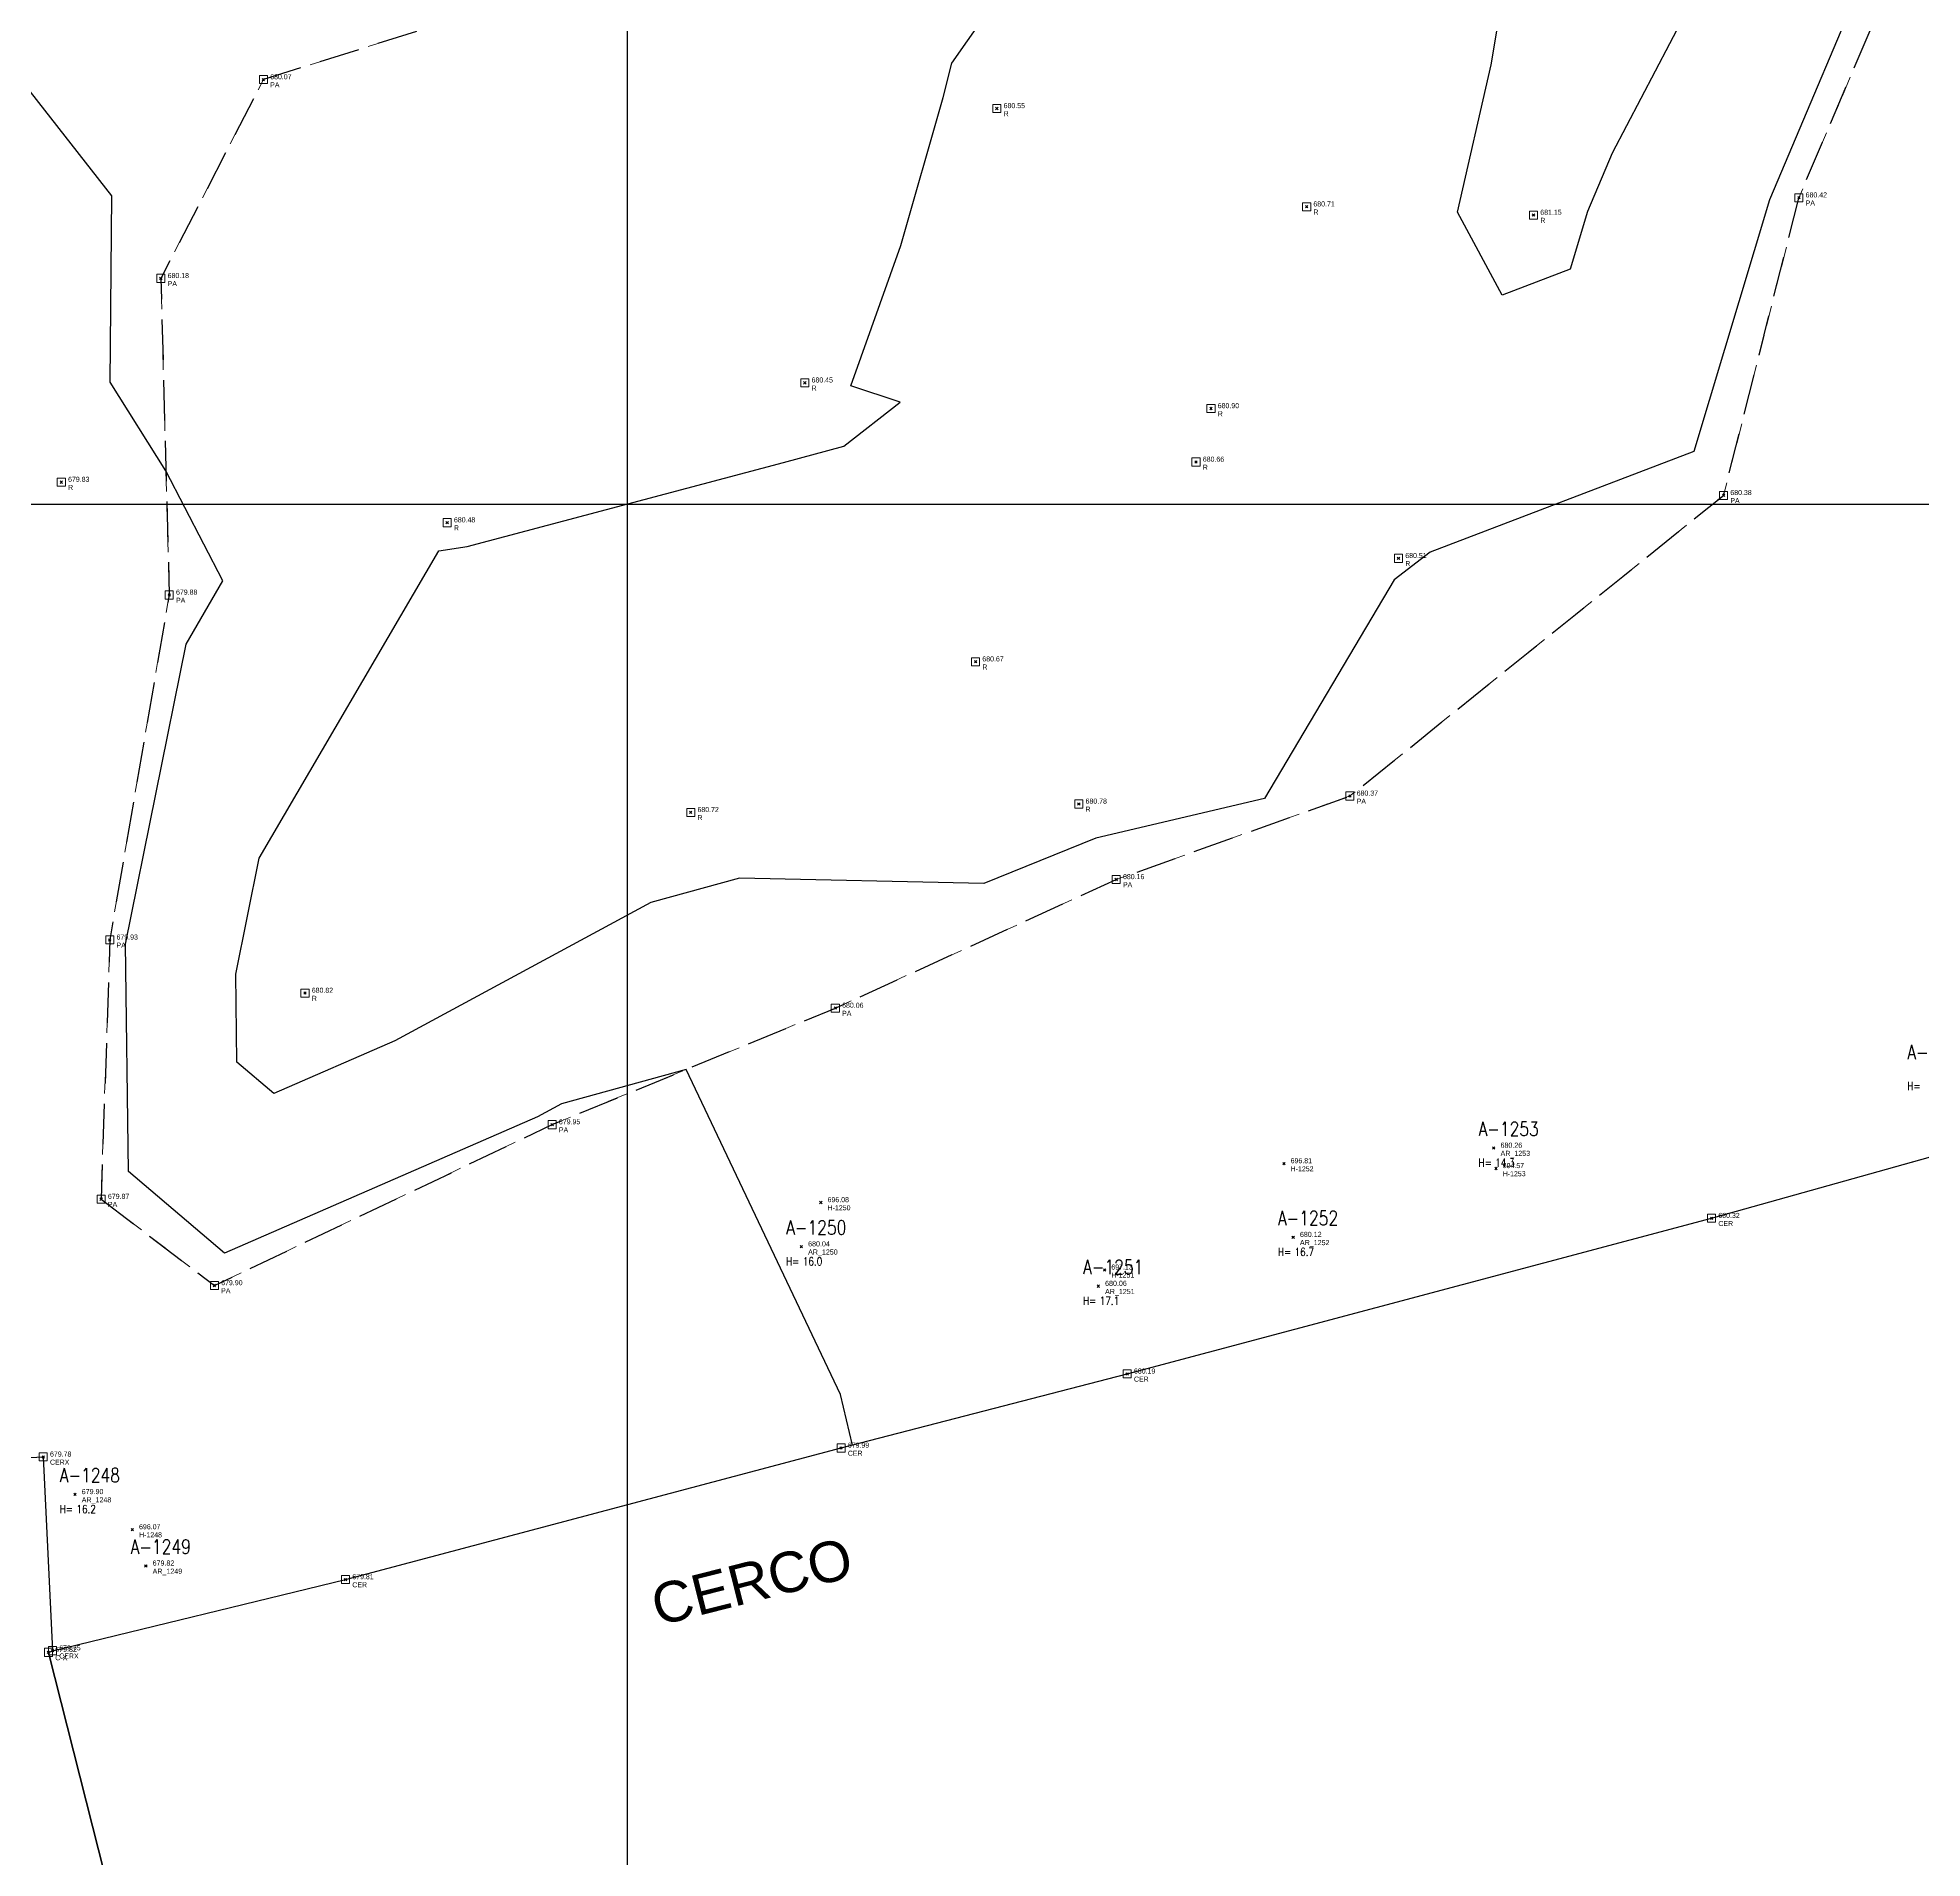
# Model space of a CAD drawing. Extents: x 350769 to 354978, y 6304672 to 6307963.
# Drawn here: x 352585.43 to 352631.98, y 6305766.56 to 6305811.52 of the extents above; entities that cross this region are included whole.
import ezdxf

# ---------------------------------------------------------------- set-up
doc = ezdxf.new("R2010")
doc.units = 0
doc.header["$PDMODE"] = 35
doc.header["$PDSIZE"] = 0.03
for name, pattern in [('4.0 - LO RECABARREN - DESNIVEL NUEVO$0$HIDDEN', [0.375, 0.25, -0.125]), ('CONTINUOS', [0]), ('DASHED', [19.05, 12.7, -6.35]), ('HIDDENX2', [0.75, 0.5, -0.25])]:
    doc.linetypes.add(name, pattern=pattern)
doc.layers.get('0').update_dxf_attribs({"linetype": 'CONTINUOUS'})
doc.layers.get('Defpoints').update_dxf_attribs({"linetype": 'CONTINUOUS'})
for name, color, linetype in [('02_Geo ext_Acotamiento', 7, 'CONTINUOUS'), ('02_Geo ext_Geometria', 2, 'CONTINUOUS'), ('1-ACOPIO', 252, 'HIDDENX2'), ('1-ARBOL H1', 7, 'CONTINUOUS'), ('1-ARBOL H2', 1, 'CONTINUOUS'), ('1-ARBOL H3', 241, 'CONTINUOUS'), ('1-ARBOL NOMBRE', 3, 'CONTINUOUS'), ('1-ARBOL PTO', 7, 'CONTINUOUS'), ('1-CERCO', 252, 'CERCO_LINE'), ('1-coordenadas', 8, 'CONTINUOUS'), ('1-TEXTOS', 7, 'CONTINUOUS'), ('C-TINN', 5, 'CONTINUOUS'), ('C-TOPO - BORDE - 2', 7, 'CONTINUOUS'), ('C-TOPO-MAJR', 9, 'CONTINUOUS'), ('C-TOPO-MINR', 8, 'CONTINUOUS'), ('V-NODE DIC 2005', 4, 'CONTINUOUS'), ('V-NODE-TEXT DIC 2005', 2, 'CONTINUOUS'), ('V-NODE-TEXT DIC 2012', 31, 'CONTINUOUS')]:
    doc.layers.add(name, color=color, linetype=linetype)
doc.layers.add('0_ASD_TOPOGRAFIA_ELEMENTOS', color=9, linetype='CONTINUOS', lineweight=5, true_color=0xbdbdbd)
doc.styles.add('A', font='arial.ttf', dxfattribs={"height": 2})
doc.styles.add('ROMANS', font='romans.shx', dxfattribs={"width": 0.65})
doc.linetypes.add('CERCO_LINE', pattern='A,0.5,-0.2,[" X ",STANDARD,S=0.1,R=0,X=-0.1,Y=-0.05],-0.25', length=0.95)
doc.dimstyles.new('Principal', dxfattribs={"dimscale": 0, "dimtxt": 2, "dimasz": 2, "dimexe": 1, "dimexo": 1, "dimtad": 1, "dimrnd": 0.05, "dimzin": 1, "dimtxsty": 'ROMANS', "dimcen": 2.5, "dimclrt": 2, "dimaunit": 2, "dimadec": 0, "dimazin": 0, "dimtfac": 1, "dimtmove": 0, "dimatfit": 3, "dimfxl": 1, "dimfxlon": 1, "dimarcsym": 0})

# ---------------------------------------------------------------- blocks, each defined once
blk = doc.blocks.new('COORDENADAS')
at = {"layer": '1-coordenadas'}
for p, q in [((420, -900.625), (420, -0.625)), ((20, -400.625), (1420, -400.625))]:
    blk.add_line(p, q, dxfattribs=at)
blk = doc.blocks.new('*D990')
at = {"layer": '02_Geo ext_Geometria', "color": 0, "lineweight": -2, "transparency": 16777216}
blk.add_line((352576.022, 6306008.91), (352574.44, 6306014.447), dxfattribs=at)
at = {"layer": '02_Geo ext_Geometria', "color": 0, "transparency": 16777216}
blk.add_solid([(352574.6, 6306014.493), (352574.28, 6306014.401), (352574.165, 6306015.409)], dxfattribs=at)
at = {"layer": 'Defpoints', "color": 0, "transparency": 16777216}
for p in [(352574.165, 6306015.409), (352689.665, 6305611.165)]:
    blk.add_point(p, dxfattribs=at)
at = {"layer": '02_Geo ext_Geometria', "color": 2, "transparency": 16777216, "insert": (352576.282, 6306011.306), "char_height": 1, "attachment_point": 5, "rotation": 285.9455, "style": 'ROMANS'}
blk.add_mtext('R420,40', dxfattribs=at)
blk = doc.blocks.new('*D1163')
at = {"layer": '02_Geo ext_Acotamiento', "color": 0, "lineweight": -2, "transparency": 16777216}
blk.add_line((352570.503, 6306007.292), (352568.844, 6306012.806), dxfattribs=at)
at = {"layer": '02_Geo ext_Acotamiento', "color": 0, "transparency": 16777216}
blk.add_solid([(352569.004, 6306012.854), (352568.685, 6306012.758), (352568.556, 6306013.764)], dxfattribs=at)
at = {"layer": 'Defpoints', "color": 0, "transparency": 16777216}
for p in [(352568.556, 6306013.764), (352689.665, 6305611.165)]:
    blk.add_point(p, dxfattribs=at)
at = {"layer": '02_Geo ext_Acotamiento', "color": 2, "transparency": 16777216, "insert": (352570.729, 6306009.69), "char_height": 1, "attachment_point": 5, "rotation": 286.7422, "style": 'ROMANS'}
blk.add_mtext('R420,40', dxfattribs=at)
blk = doc.blocks.new('*D1236')
at = {"layer": '02_Geo ext_Acotamiento', "color": 0, "lineweight": -2, "transparency": 16777216}
blk.add_line((352474.045, 6305972.496), (352473.119, 6305978.179), dxfattribs=at)
at = {"layer": '02_Geo ext_Acotamiento', "color": 0, "transparency": 16777216}
blk.add_solid([(352473.283, 6305978.206), (352472.954, 6305978.153), (352472.958, 6305979.166)], dxfattribs=at)
at = {"layer": 'Defpoints', "color": 0, "transparency": 16777216}
for p in [(352472.958, 6305979.166), (352596.042, 6305224.025)]:
    blk.add_point(p, dxfattribs=at)
at = {"layer": '02_Geo ext_Acotamiento', "color": 2, "transparency": 16777216, "insert": (352474.582, 6305974.845), "char_height": 1, "attachment_point": 5, "rotation": 279.2575, "style": 'ROMANS'}
blk.add_mtext('R765,10', dxfattribs=at)
blk = doc.blocks.new('*D1284')
at = {"layer": '02_Geo ext_Acotamiento', "color": 0, "lineweight": -2, "transparency": 16777216}
blk.add_line((352572.304, 6306010.521), (352570.703, 6306016.052), dxfattribs=at)
at = {"layer": '02_Geo ext_Acotamiento', "color": 0, "transparency": 16777216}
blk.add_solid([(352570.863, 6306016.098), (352570.543, 6306016.005), (352570.425, 6306017.012)], dxfattribs=at)
at = {"layer": 'Defpoints', "color": 0, "transparency": 16777216}
for p in [(352570.425, 6306017.012), (352668.732, 6305677.436)]:
    blk.add_point(p, dxfattribs=at)
at = {"layer": '02_Geo ext_Acotamiento', "color": 2, "transparency": 16777216, "insert": (352572.556, 6306012.917), "char_height": 1, "attachment_point": 5, "rotation": 286.1456, "style": 'ROMANS'}
blk.add_mtext('R353,50', dxfattribs=at)
blk = doc.blocks.new('*D1285')
at = {"layer": '02_Geo ext_Acotamiento', "color": 0, "lineweight": -2, "transparency": 16777216}
blk.add_line((352571.708, 6306017.61), (352570.121, 6306023.145), dxfattribs=at)
at = {"layer": '02_Geo ext_Acotamiento', "color": 0, "transparency": 16777216}
blk.add_solid([(352570.282, 6306023.191), (352569.961, 6306023.099), (352569.846, 6306024.106)], dxfattribs=at)
at = {"layer": 'Defpoints', "color": 0, "transparency": 16777216}
for p in [(352569.846, 6306024.106), (352673.986, 6305660.762)]:
    blk.add_point(p, dxfattribs=at)
at = {"layer": '02_Geo ext_Acotamiento', "color": 2, "transparency": 16777216, "insert": (352571.966, 6306020.005), "char_height": 1, "attachment_point": 5, "rotation": 285.9932, "style": 'ROMANS'}
blk.add_mtext('R377,95', dxfattribs=at)
blk = doc.blocks.new('*U1327')
at = {"color": 0, "linetype": 'ByBlock', "lineweight": -2, "transparency": 16777216}
blk.add_point((0, 0), dxfattribs=at)
blk = doc.blocks.new('*U3960', base_point=(352585.738, 6305771.575))
at = {"layer": 'V-NODE-TEXT DIC 2005', "linetype": 'ByBlock', "char_height": 0.127}
for s, insert, attachment_point in [('679.82', (352585.905, 6305771.646), 4), ('C-X', (352585.905, 6305771.507), 1)]:
    blk.add_mtext(s, dxfattribs=dict(at, insert=insert, attachment_point=attachment_point))
blk = doc.blocks.new('*U3961', base_point=(352585.738, 6305771.575))
at = {"layer": 'V-NODE-TEXT DIC 2005', "color": 2, "lineweight": -2}
blk.add_blockref('*U3960', (352585.738, 6305771.575), dxfattribs=at)
blk = doc.blocks.new('TOPOGRAFIA')
at = {"layer": '1-ACOPIO', "color": 9, "lineweight": 0, "true_color": 0xbdbdbd, "flags": 128}
for points in [[(390586.995, 6302782.835), (390589.793, 6302780.703), (390598.136, 6302784.676), (390605.132, 6302787.554), (390612.07, 6302790.73), (390617.843, 6302792.792), (390627.074, 6302800.215), (390628.934, 6302807.565), (390631.977, 6302814.706), (390630.83, 6302821.749), (390630.565, 6302828.251), (390627.822, 6302836.998), (390626.847, 6302840.736)], [(390620.49, 6302839.263), (390617.781, 6302832.876), (390614.687, 6302827.287), (390609.322, 6302820.781), (390602.474, 6302816.482), (390596.75, 6302812.29), (390591.004, 6302810.483), (390588.47, 6302805.574), (390588.677, 6302797.756), (390587.208, 6302789.238), (390586.995, 6302782.835)]]:
    blk.add_lwpolyline(points, dxfattribs=at)
at = {"layer": '1-ARBOL H1', "color": 9, "lineweight": 0, "true_color": 0xbdbdbd}
for p in [(390621.397, 6302784.098), (390604.292, 6302781.662), (390616.441, 6302781.895), (390611.628, 6302780.687), (390586.348, 6302775.544)]:
    blk.add_point(p, dxfattribs=at)
at = {"layer": '1-ARBOL PTO', "color": 9, "lineweight": 0, "true_color": 0xbdbdbd}
for p in [(390621.397, 6302784.098), (390604.292, 6302781.662), (390616.441, 6302781.895), (390611.628, 6302780.687), (390586.348, 6302775.544), (390588.099, 6302773.779)]:
    blk.add_point(p, dxfattribs=at)
at = {"layer": '1-CERCO', "color": 9, "lineweight": 0, "true_color": 0xbdbdbd, "flags": 128}
for points in [[(390585.793, 6302771.685), (390593.032, 6302773.442), (390605.273, 6302776.691), (390612.341, 6302778.521), (390626.778, 6302782.364), (390636.241, 6302785.019)], [(390577.753, 6302776.052), (390585.564, 6302776.471)], [(390585.564, 6302776.471), (390585.793, 6302771.685)]]:
    blk.add_lwpolyline(points, dxfattribs=at)
at = {"layer": '1-CERCO', "color": 9, "lineweight": 0, "true_color": 0xbdbdbd}
blk.add_lwpolyline([(390585.692, 6302771.644), (390588.95, 6302758.809), (390591.943, 6302747.373)], dxfattribs=at)
at = {"layer": '1-coordenadas', "color": 9, "linetype": '4.0 - LO RECABARREN - DESNIVEL NUEVO$0$HIDDEN', "lineweight": 0, "ltscale": 50, "true_color": 0xbdbdbd}
for p, q in [((390600, 6302300), (390600, 6303200)), ((390200, 6302800), (390900, 6302800))]:
    blk.add_line(p, q, dxfattribs=at)
at = {"layer": 'C-TINN', "color": 9, "linetype": 'Continuous', "lineweight": 0, "true_color": 0xbdbdbd}
for points, elevation in [([(390590.904, 6302810.383), (390590.904, 6302810.583), (390591.104, 6302810.583), (390591.104, 6302810.383), (390590.904, 6302810.383)], 680.067), ([(390609.022, 6302809.67), (390609.022, 6302809.87), (390609.222, 6302809.87), (390609.222, 6302809.67), (390609.022, 6302809.67)], 680.551), ([(390628.834, 6302807.465), (390628.834, 6302807.665), (390629.034, 6302807.665), (390629.034, 6302807.465), (390628.834, 6302807.465)], 680.419), ([(390616.674, 6302807.242), (390616.674, 6302807.442), (390616.874, 6302807.442), (390616.874, 6302807.242), (390616.674, 6302807.242)], 680.706), ([(390622.279, 6302807.037), (390622.279, 6302807.237), (390622.479, 6302807.237), (390622.479, 6302807.037), (390622.279, 6302807.037)], 681.148), ([(390588.37, 6302805.474), (390588.37, 6302805.674), (390588.57, 6302805.674), (390588.57, 6302805.474), (390588.37, 6302805.474)], 680.178), ([(390604.277, 6302802.895), (390604.277, 6302803.095), (390604.477, 6302803.095), (390604.477, 6302802.895), (390604.277, 6302802.895)], 680.449), ([(390614.311, 6302802.26), (390614.311, 6302802.46), (390614.511, 6302802.46), (390614.511, 6302802.26), (390614.311, 6302802.26)], 680.898), ([(390613.942, 6302800.939), (390613.942, 6302801.139), (390614.142, 6302801.139), (390614.142, 6302800.939), (390613.942, 6302800.939)], 680.658), ([(390585.911, 6302800.442), (390585.911, 6302800.642), (390586.111, 6302800.642), (390586.111, 6302800.442), (390585.911, 6302800.442)], 679.828), ([(390626.974, 6302800.115), (390626.974, 6302800.315), (390627.174, 6302800.315), (390627.174, 6302800.115), (390626.974, 6302800.115)], 680.38), ([(390595.443, 6302799.441), (390595.443, 6302799.641), (390595.643, 6302799.641), (390595.643, 6302799.441), (390595.443, 6302799.441)], 680.48), ([(390618.944, 6302798.56), (390618.944, 6302798.76), (390619.144, 6302798.76), (390619.144, 6302798.56), (390618.944, 6302798.56)], 680.513), ([(390588.577, 6302797.656), (390588.577, 6302797.856), (390588.777, 6302797.856), (390588.777, 6302797.656), (390588.577, 6302797.656)], 679.885), ([(390608.496, 6302796.007), (390608.496, 6302796.207), (390608.696, 6302796.207), (390608.696, 6302796.007), (390608.496, 6302796.007)], 680.673), ([(390617.743, 6302792.692), (390617.743, 6302792.892), (390617.943, 6302792.892), (390617.943, 6302792.692), (390617.743, 6302792.692)], 680.37), ([(390601.459, 6302792.287), (390601.459, 6302792.487), (390601.659, 6302792.487), (390601.659, 6302792.287), (390601.459, 6302792.287)], 680.724), ([(390611.046, 6302792.495), (390611.046, 6302792.695), (390611.246, 6302792.695), (390611.246, 6302792.495), (390611.046, 6302792.495)], 680.783), ([(390611.97, 6302790.63), (390611.97, 6302790.83), (390612.17, 6302790.83), (390612.17, 6302790.63), (390611.97, 6302790.63)], 680.16), ([(390587.108, 6302789.138), (390587.108, 6302789.338), (390587.308, 6302789.338), (390587.308, 6302789.138), (390587.108, 6302789.138)], 679.928), ([(390591.931, 6302787.824), (390591.931, 6302788.024), (390592.131, 6302788.024), (390592.131, 6302787.824), (390591.931, 6302787.824)], 680.815), ([(390605.032, 6302787.454), (390605.032, 6302787.654), (390605.232, 6302787.654), (390605.232, 6302787.454), (390605.032, 6302787.454)], 680.058), ([(390598.036, 6302784.576), (390598.036, 6302784.776), (390598.236, 6302784.776), (390598.236, 6302784.576), (390598.036, 6302784.576)], 679.948), ([(390586.895, 6302782.735), (390586.895, 6302782.935), (390587.095, 6302782.935), (390587.095, 6302782.735), (390586.895, 6302782.735)], 679.874), ([(390626.678, 6302782.264), (390626.678, 6302782.464), (390626.878, 6302782.464), (390626.878, 6302782.264), (390626.678, 6302782.264)], 680.317), ([(390589.693, 6302780.603), (390589.693, 6302780.803), (390589.893, 6302780.803), (390589.893, 6302780.603), (390589.693, 6302780.603)], 679.898), ([(390612.241, 6302778.421), (390612.241, 6302778.621), (390612.441, 6302778.621), (390612.441, 6302778.421), (390612.241, 6302778.421)], 680.192), ([(390585.464, 6302776.371), (390585.464, 6302776.571), (390585.664, 6302776.571), (390585.664, 6302776.371), (390585.464, 6302776.371)], 679.776), ([(390605.173, 6302776.591), (390605.173, 6302776.791), (390605.373, 6302776.791), (390605.373, 6302776.591), (390605.173, 6302776.591)], 679.992), ([(390592.932, 6302773.342), (390592.932, 6302773.542), (390593.132, 6302773.542), (390593.132, 6302773.342), (390592.932, 6302773.342)], 679.814), ([(390585.592, 6302771.544), (390585.592, 6302771.744), (390585.792, 6302771.744), (390585.792, 6302771.544), (390585.592, 6302771.544)], 679.82), ([(390585.693, 6302771.585), (390585.693, 6302771.785), (390585.893, 6302771.785), (390585.893, 6302771.585), (390585.693, 6302771.585)], 679.748)]:
    blk.add_lwpolyline(points, dxfattribs=dict(at, elevation=elevation))
for p in [(390591.004, 6302810.483, 680.067), (390609.122, 6302809.77, 680.551), (390616.774, 6302807.342, 680.706), (390628.934, 6302807.565, 680.419), (390622.379, 6302807.137, 681.148), (390588.47, 6302805.574, 680.178), (390604.377, 6302802.995, 680.449), (390614.411, 6302802.36, 680.898), (390614.042, 6302801.039, 680.658), (390586.011, 6302800.542, 679.828), (390627.074, 6302800.215, 680.38), (390595.543, 6302799.541, 680.48), (390619.044, 6302798.66, 680.513), (390588.677, 6302797.756, 679.885), (390608.596, 6302796.107, 680.673), (390617.843, 6302792.792, 680.37), (390601.559, 6302792.387, 680.724), (390611.146, 6302792.595, 680.783), (390612.07, 6302790.73, 680.16), (390587.208, 6302789.238, 679.928), (390592.031, 6302787.924, 680.815), (390605.132, 6302787.554, 680.058), (390598.136, 6302784.676, 679.948), (390586.995, 6302782.835, 679.874), (390626.778, 6302782.364, 680.317), (390589.793, 6302780.703, 679.898), (390612.341, 6302778.521, 680.192), (390605.273, 6302776.691, 679.992), (390585.564, 6302776.471, 679.776), (390593.032, 6302773.442, 679.814), (390585.692, 6302771.644, 679.82), (390585.793, 6302771.685, 679.748)]:
    blk.add_point(p, dxfattribs=at)
at = {"layer": 'C-TOPO - BORDE - 2', "color": 9, "true_color": 0xbdbdbd, "elevation": 679.82}
for points in [[(390585.692, 6302771.644), (390585.793, 6302771.685), (390593.032, 6302773.442), (390605.273, 6302776.691), (390612.341, 6302778.521), (390626.778, 6302782.364), (390635.685, 6302784.863), (390635.714, 6302788.917), (390634.079, 6302801.289), (390635.856, 6302803.736), (390645.055, 6302805.799), (390648.595, 6302805.788), (390654.662, 6302806.571), (390657.467, 6302806.99), (390665.408, 6302808.11), (390675.786, 6302809.566), (390684.99, 6302810.899), (390696.866, 6302812.57), (390707.673, 6302814.074), (390715.297, 6302815.121), (390726.192, 6302816.616)], [(390621.9, 6302633.546), (390618.879, 6302644.777), (390615.85, 6302656.654), (390613.199, 6302666.666), (390604.415, 6302694.347), (390601.299, 6302711.832), (390597.965, 6302724.309), (390594.596, 6302737.284), (390591.943, 6302747.373), (390588.95, 6302758.809), (390585.692, 6302771.644)]]:
    blk.add_lwpolyline(points, dxfattribs=at)
at = {"layer": 'C-TOPO-MAJR', "color": 9, "linetype": 'Continuous', "lineweight": -3, "true_color": 0xbdbdbd, "elevation": 680}
blk.add_lwpolyline([(390605.556, 6302776.764), (390605.256, 6302778.008), (390601.443, 6302786.037), (390598.365, 6302785.193), (390597.77, 6302784.871), (390590.042, 6302781.506), (390587.669, 6302783.516), (390587.599, 6302789.131), (390589.092, 6302796.54), (390590.004, 6302798.101), (390588.596, 6302800.824), (390587.219, 6302803.015), (390587.256, 6302807.611), (390584.603, 6302811.016), (390582.133, 6302811.635)], dxfattribs=at)
at = {"layer": 'C-TOPO-MINR', "color": 9, "linetype": 'Continuous', "lineweight": -3, "true_color": 0xbdbdbd}
for points, elevation in [([(390629.275, 6302818.127), (390624.322, 6302808.669), (390623.71, 6302807.224), (390623.284, 6302805.803), (390621.602, 6302805.161), (390620.502, 6302807.206), (390621.336, 6302810.851), (390622.69, 6302818.999)], 681), ([(390630.887, 6302813.847), (390628.206, 6302807.517), (390626.34, 6302801.297), (390619.829, 6302798.812), (390618.935, 6302798.127), (390615.735, 6302792.73), (390611.566, 6302791.748), (390608.798, 6302790.627), (390602.761, 6302790.761), (390600.571, 6302790.161), (390594.249, 6302786.744), (390591.262, 6302785.444), (390590.345, 6302786.22), (390590.318, 6302788.391), (390590.895, 6302791.254), (390595.333, 6302798.847), (390596.036, 6302798.955), (390603.854, 6302801.028), (390605.338, 6302801.427), (390606.735, 6302802.518), (390605.517, 6302802.923), (390606.749, 6302806.383), (390607.794, 6302810.041), (390608.01, 6302810.892), (390609.172, 6302812.55)], 680.5)]:
    blk.add_lwpolyline(points, dxfattribs=dict(at, elevation=elevation))
at = {"layer": 'V-NODE-TEXT DIC 2012', "color": 9, "lineweight": 0, "true_color": 0xbdbdbd}
for p in [(390591.004, 6302810.483), (390609.122, 6302809.77), (390616.774, 6302807.342), (390628.934, 6302807.565), (390622.379, 6302807.137), (390588.47, 6302805.574), (390604.377, 6302802.995), (390614.411, 6302802.36), (390614.042, 6302801.039), (390586.011, 6302800.542), (390627.074, 6302800.215), (390595.543, 6302799.541), (390619.044, 6302798.66), (390588.677, 6302797.756), (390608.596, 6302796.107), (390617.843, 6302792.792), (390601.559, 6302792.387), (390611.146, 6302792.595), (390612.07, 6302790.73), (390587.208, 6302789.238), (390592.031, 6302787.924), (390605.132, 6302787.554), (390598.136, 6302784.676), (390621.397, 6302784.098), (390616.212, 6302783.715), (390621.451, 6302783.594), (390586.995, 6302782.835), (390604.773, 6302782.753), (390626.778, 6302782.364), (390604.292, 6302781.662), (390616.441, 6302781.895), (390589.793, 6302780.703), (390611.628, 6302780.687), (390611.782, 6302781.089), (390612.341, 6302778.521), (390605.273, 6302776.691), (390585.564, 6302776.471), (390586.348, 6302775.544), (390587.764, 6302774.676), (390588.099, 6302773.779), (390593.032, 6302773.442), (390585.793, 6302771.685)]:
    blk.add_point(p, dxfattribs=at)
at = {"layer": 'V-NODE DIC 2005', "color": 9, "lineweight": 0, "true_color": 0xbdbdbd, "rotation": 359.9963883938062}
blk.add_blockref('*U1327', (390585.692, 6302771.644), dxfattribs=at)
at = {"layer": 'V-NODE-TEXT DIC 2005', "color": 9, "lineweight": 0, "true_color": 0xbdbdbd, "rotation": 359.9963883938062}
blk.add_blockref('*U3961', (390585.692, 6302771.644), dxfattribs=at)
at = {"layer": '1-ARBOL H2', "color": 9, "lineweight": 0, "true_color": 0xbdbdbd, "style": 'ROMANS', "width": 0.8}
for p in [(390631.612, 6302785.531), (390621.02, 6302783.636), (390616.064, 6302781.433), (390603.915, 6302781.2), (390611.251, 6302780.225), (390585.971, 6302775.082)]:
    blk.add_text('H=', height=0.2, dxfattribs=at).set_placement(p)
at = {"layer": '1-ARBOL H3', "color": 9, "lineweight": 0, "true_color": 0xbdbdbd, "style": 'ROMANS', "width": 0.8}
for s, p in [('14.3', (390621.433, 6302783.636)), ('16.7', (390616.477, 6302781.433)), ('16.0', (390604.328, 6302781.2)), ('17.1', (390611.664, 6302780.225)), ('16.2', (390586.384, 6302775.082))]:
    blk.add_text(s, height=0.2, dxfattribs=at).set_placement(p)
at = {"layer": '1-ARBOL NOMBRE', "color": 9, "lineweight": 0, "true_color": 0xbdbdbd, "style": 'ROMANS', "width": 0.8}
for s, p in [('A-1254', (390631.612, 6302786.293)), ('A-1253', (390621.02, 6302784.398)), ('A-1252', (390616.064, 6302782.195)), ('A-1250', (390603.915, 6302781.962)), ('A-1251', (390611.251, 6302780.987)), ('A-1248', (390585.971, 6302775.844)), ('A-1249', (390587.722, 6302774.079))]:
    blk.add_text(s, height=0.35, dxfattribs=at).set_placement(p)
at = {"layer": '1-TEXTOS', "color": 9, "lineweight": 0, "true_color": 0xbdbdbd, "style": 'A'}
blk.add_text('CERCO', height=1, rotation=14.1818, dxfattribs=at).set_placement((390600.746, 6302772.293))
at = {"layer": 'V-NODE-TEXT DIC 2012', "color": 9, "lineweight": 0, "true_color": 0xbdbdbd}
for s, height, p in [('680.07', 0.125, (390591.171, 6302810.491)), ('PA', 0.125, (390591.171, 6302810.291)), ('680.55', 0.125, (390609.289, 6302809.778)), ('R', 0.125, (390609.289, 6302809.578)), ('680.42', 0.125, (390629.101, 6302807.573)), ('680.71', 0.125, (390616.941, 6302807.35)), ('R', 0.125, (390616.941, 6302807.15)), ('681.15', 0.125, (390622.546, 6302807.145)), ('PA', 0.125, (390629.101, 6302807.373)), ('R', 0.125, (390622.546, 6302806.945)), ('680.18', 0.125, (390588.637, 6302805.582)), ('PA', 0.125, (390588.637, 6302805.382)), ('680.45', 0.125, (390604.544, 6302803.003)), ('R', 0.125, (390604.544, 6302802.803)), ('680.90', 0.125, (390614.578, 6302802.368)), ('R', 0.125, (390614.578, 6302802.168)), ('680.66', 0.125, (390614.209, 6302801.047)), ('R', 0.125, (390614.209, 6302800.847)), ('679.83', 0.125, (390586.178, 6302800.55)), ('R', 0.125, (390586.178, 6302800.35)), ('680.38', 0.125, (390627.241, 6302800.223)), ('PA', 0.125, (390627.241, 6302800.023)), ('680.48', 0.125, (390595.71, 6302799.549)), ('R', 0.125, (390595.71, 6302799.349)), ('680.51', 0.125, (390619.211, 6302798.668)), ('R', 0.125, (390619.211, 6302798.468)), ('679.88', 0.125, (390588.844, 6302797.764)), ('PA', 0.125, (390588.844, 6302797.564)), ('680.67', 0.125, (390608.763, 6302796.115)), ('R', 0.125, (390608.763, 6302795.915)), ('680.37', 0.125, (390618.01, 6302792.8)), ('680.72', 0.125, (390601.726, 6302792.395)), ('R', 0.125, (390601.726, 6302792.195)), ('680.78', 0.125, (390611.313, 6302792.603)), ('R', 0.125, (390611.313, 6302792.403)), ('PA', 0.125, (390618.01, 6302792.6)), ('680.16', 0.125, (390612.237, 6302790.738)), ('PA', 0.125, (390612.237, 6302790.538)), ('679.93', 0.125, (390587.375, 6302789.246)), ('PA', 0.125, (390587.375, 6302789.046)), ('680.82', 0.125, (390592.198, 6302787.932)), ('R', 0.125, (390592.198, 6302787.732)), ('680.06', 0.125, (390605.299, 6302787.562)), ('PA', 0.125, (390605.299, 6302787.362)), ('679.95', 0.125, (390598.303, 6302784.684)), ('PA', 0.125, (390598.303, 6302784.484)), ('AR_1253', 0.127, (390621.564, 6302783.903)), ('680.26', 0.127, (390621.564, 6302784.105)), ('696.81', 0.125, (390616.379, 6302783.723)), ('H-1252', 0.125, (390616.379, 6302783.523)), ('694.57', 0.125, (390621.618, 6302783.602)), ('H-1253', 0.125, (390621.618, 6302783.402)), ('679.87', 0.125, (390587.162, 6302782.843)), ('PA', 0.125, (390587.162, 6302782.643)), ('696.08', 0.125, (390604.94, 6302782.761)), ('H-1250', 0.125, (390604.94, 6302782.561)), ('680.32', 0.125, (390626.945, 6302782.372)), ('CER', 0.125, (390626.945, 6302782.172)), ('AR_1250', 0.127, (390604.459, 6302781.467)), ('680.04', 0.127, (390604.459, 6302781.669)), ('AR_1252', 0.127, (390616.608, 6302781.7)), ('680.12', 0.127, (390616.608, 6302781.902)), ('697.13', 0.125, (390611.949, 6302781.097)), ('679.90', 0.125, (390589.96, 6302780.711)), ('680.06', 0.127, (390611.795, 6302780.694)), ('H-1251', 0.125, (390611.949, 6302780.897)), ('PA', 0.125, (390589.96, 6302780.511)), ('AR_1251', 0.127, (390611.795, 6302780.492)), ('680.19', 0.125, (390612.508, 6302778.529)), ('CER', 0.125, (390612.508, 6302778.329)), ('679.78', 0.125, (390585.731, 6302776.479)), ('679.99', 0.125, (390605.44, 6302776.699)), ('CER', 0.125, (390605.44, 6302776.499)), ('CERX', 0.125, (390585.731, 6302776.279)), ('679.90', 0.127, (390586.515, 6302775.551)), ('AR_1248', 0.127, (390586.515, 6302775.349)), ('696.07', 0.125, (390587.931, 6302774.684)), ('H-1248', 0.125, (390587.931, 6302774.484)), ('AR_1249', 0.127, (390588.266, 6302773.584)), ('679.82', 0.127, (390588.266, 6302773.786)), ('679.81', 0.125, (390593.199, 6302773.45)), ('CER', 0.125, (390593.199, 6302773.25)), ('679.75', 0.125, (390585.96, 6302771.693)), ('CERX', 0.125, (390585.96, 6302771.493))]:
    blk.add_text(s, height=height, dxfattribs=at).set_placement(p)

msp = doc.modelspace()

# ---------------------------------------------------------------- linework, layer by layer
at = {"layer": '1-ACOPIO', "ltscale": 2, "flags": 128}
for points in [[(352586.995, 6305782.835), (352589.793, 6305780.703), (352598.136, 6305784.676), (352605.132, 6305787.554), (352612.07, 6305790.73), (352617.843, 6305792.792), (352627.074, 6305800.215), (352628.934, 6305807.565), (352631.977, 6305814.706), (352630.83, 6305821.749), (352630.565, 6305828.251), (352627.822, 6305836.998), (352626.847, 6305840.736)], [(352620.49, 6305839.263), (352617.781, 6305832.876), (352614.687, 6305827.287), (352609.322, 6305820.781), (352602.474, 6305816.482), (352596.75, 6305812.29), (352591.004, 6305810.483), (352588.47, 6305805.574), (352588.677, 6305797.756), (352587.208, 6305789.238), (352586.995, 6305782.835)]]:
    msp.add_lwpolyline(points, dxfattribs=at)
at = {"layer": '1-CERCO', "ltscale": 6, "flags": 128}
for points in [[(352585.793, 6305771.685), (352593.032, 6305773.442), (352605.273, 6305776.691), (352612.341, 6305778.521), (352626.778, 6305782.364), (352636.241, 6305785.019)], [(352577.753, 6305776.052), (352585.564, 6305776.471)], [(352585.564, 6305776.471), (352585.793, 6305771.685)]]:
    msp.add_lwpolyline(points, dxfattribs=at)
at = {"layer": '1-CERCO', "ltscale": 6}
msp.add_lwpolyline([(352585.692, 6305771.644), (352588.95, 6305758.809), (352591.943, 6305747.373)], dxfattribs=at)
at = {"layer": 'C-TOPO - BORDE - 2', "elevation": 679.82}
for points in [[(352585.692, 6305771.644), (352585.793, 6305771.685), (352593.032, 6305773.442), (352605.273, 6305776.691), (352612.341, 6305778.521), (352626.778, 6305782.364), (352635.685, 6305784.863), (352635.714, 6305788.917), (352634.079, 6305801.289), (352635.856, 6305803.736), (352645.055, 6305805.799), (352648.595, 6305805.788), (352654.662, 6305806.571), (352657.467, 6305806.99), (352665.408, 6305808.11), (352675.786, 6305809.566), (352684.99, 6305810.899), (352696.866, 6305812.57), (352707.673, 6305814.074), (352715.297, 6305815.121), (352726.192, 6305816.616)], [(352621.9, 6305633.546), (352618.879, 6305644.777), (352615.85, 6305656.654), (352613.199, 6305666.666), (352604.415, 6305694.347), (352601.299, 6305711.832), (352597.965, 6305724.309), (352594.596, 6305737.284), (352591.943, 6305747.373), (352588.95, 6305758.809), (352585.692, 6305771.644)]]:
    msp.add_lwpolyline(points, dxfattribs=at)

# ---------------------------------------------------------------- block references
at = {"color": 252, "linetype": 'DASHED'}
msp.add_blockref('COORDENADAS', (352180, 6306200.625), dxfattribs=at)

# ---------------------------------------------------------------- texts
at = {"layer": '1-TEXTOS', "style": 'A'}
msp.add_text('CERCO', height=1, rotation=14.1818, dxfattribs=at).set_placement((352600.746, 6305772.293))

# ---------------------------------------------------------------- dimensions: what is measured, and where the dimension line sits
at = {"layer": '02_Geo ext_Acotamiento'}
for center, mpoint, override, picture, middle in [((352673.986, 6305660.762), (352569.846, 6306024.106), {"dimscale": 0, "dimfxl": 0.22}, '*D1285', (352571.093, 6306019.755)), ((352668.732, 6305677.436), (352570.425, 6306017.012), {"dimscale": 0, "dimfxl": 0.22}, '*D1284', (352571.684, 6306012.664)), ((352689.665, 6305611.165), (352568.556, 6306013.764), {"dimscale": 0, "dimaunit": 0, "dimfxl": 0.22, "dimarcsym": 1}, '*D1163', (352569.86, 6306009.429)), ((352596.042, 6305224.025), (352472.958, 6305979.166), {"dimscale": 0, "dimaunit": 0, "dimfxl": 0.22, "dimarcsym": 1}, '*D1236', (352473.686, 6305974.698))]:
    dim = msp.add_radius_dim(center=center, mpoint=mpoint, dimstyle='Principal', override=override, dxfattribs=at)
    dim.commit()
    dim.dimension.update_dxf_attribs({"geometry": picture, "text_midpoint": middle, "dimtype": 164})
at = {"layer": '02_Geo ext_Geometria'}
dim = msp.add_radius_dim(center=(352689.665, 6305611.165), mpoint=(352574.165, 6306015.409), dimstyle='Principal', override={"dimscale": 0, "dimaunit": 0, "dimfxl": 0.22, "dimarcsym": 1}, dxfattribs=at)
dim.commit()
dim.dimension.update_dxf_attribs({"geometry": '*D990', "text_midpoint": (352575.409, 6306011.056), "dimtype": 164})

# ---------------------------------------------------------------- next in the draw order: block references
at = {"layer": '0_ASD_TOPOGRAFIA_ELEMENTOS', "color": 30, "true_color": 0xf26507}
msp.add_blockref('TOPOGRAFIA', (-38000, 3000), dxfattribs=at)

doc.saveas('drawing.dxf')
